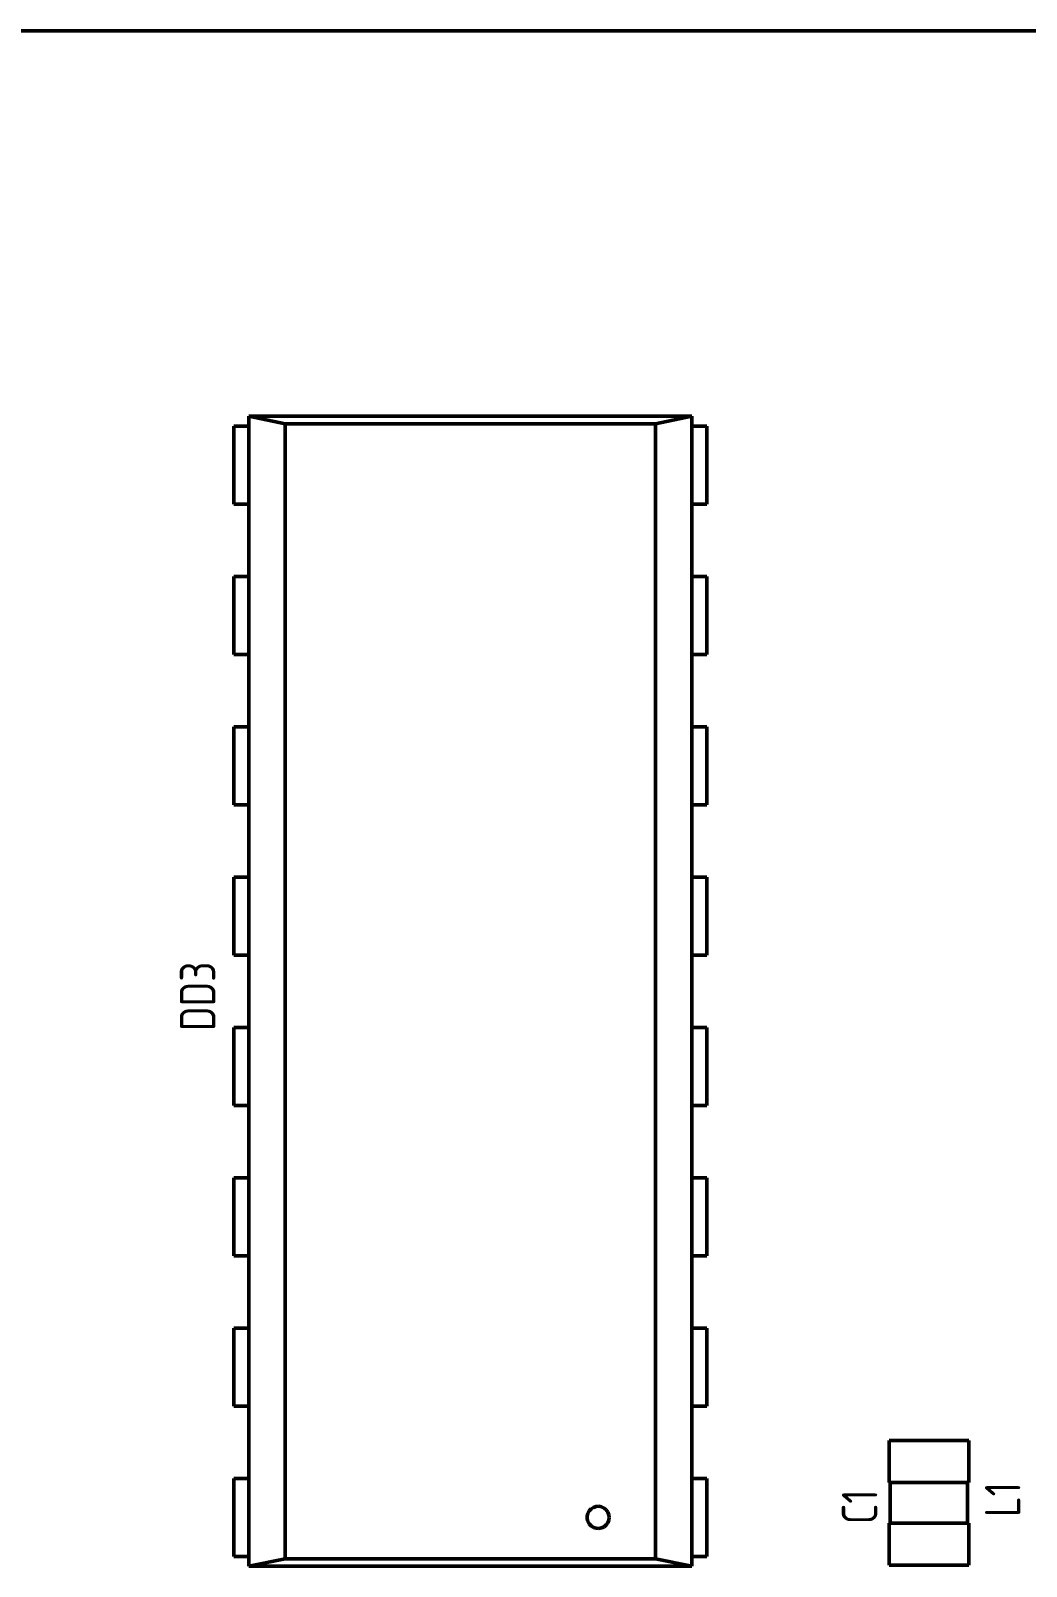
# Paper-space layout 'Layout1' of a CAD drawing. Extents: x -70 to 840, y -1 to 593.
# Drawn here: x 153.1 to 186.7, y 440.8 to 492.7 of the extents above; entities that cross this region are included whole.
import ezdxf

# ---------------------------------------------------------------- set-up
doc = ezdxf.new("R2010")
doc.units = 0
doc.header["$MEASUREMENT"] = 0
doc.layers.get('0').update_dxf_attribs({"linetype": 'CONTINUOUS', "lineweight": 15})
doc.layers.get('DEFPOINTS').update_dxf_attribs({"linetype": 'CONTINUOUS'})
doc.layers.add('Основная', color=7, linetype='CONTINUOUS', lineweight=50)
doc.styles.add('GOST type A0', font='', dxfattribs={"oblique": 15, "height": 3.5})
doc.styles.get('GOST type A0').set_extended_font_data('GOST type A')
doc.dimstyles.new('GOST type A', dxfattribs={"dimtxt": 3.5, "dimasz": 3, "dimexe": 2, "dimexo": 0, "dimgap": 1, "dimtad": 1, "dimtoh": 1, "dimtxsty": 'GOST type A0', "dimcen": 0, "dimazin": 2, "dimtfac": 1, "dimtmove": 0, "dimatfit": 3, "dimfxl": 1, "dimarcsym": 0})

# ---------------------------------------------------------------- blocks, each defined once
blk = doc.blocks.new('*D14')
at = {"color": 0, "lineweight": -2, "transparency": 16777216}
for p, q in [((114.456, 487.715), (114.456, 504.715)), ((344.456, 487.715), (344.456, 504.715)), ((117.456, 502.715), (341.456, 502.715))]:
    blk.add_line(p, q, dxfattribs=at)
at = {"color": 0, "transparency": 16777216}
for points in [[(117.456, 503.215), (117.456, 502.215), (114.456, 502.715)], [(341.456, 503.215), (341.456, 502.215), (344.456, 502.715)]]:
    blk.add_solid(points, dxfattribs=at)
at = {"layer": 'DEFPOINTS', "color": 0, "transparency": 16777216}
for p in [(344.456, 502.715), (114.456, 487.715), (344.456, 487.715)]:
    blk.add_point(p, dxfattribs=at)
at = {"color": 0, "transparency": 16777216, "insert": (229.456, 505.465), "char_height": 3.5, "attachment_point": 5, "style": 'GOST type A0'}
blk.add_mtext('115*', dxfattribs=at)
blk = doc.blocks.new('*D15')
at = {"color": 0, "lineweight": -2, "transparency": 16777216}
for p, q in [((92.256, 447.715), (92.256, 514.715)), ((349.456, 492.715), (349.456, 514.715)), ((95.256, 512.715), (346.456, 512.715))]:
    blk.add_line(p, q, dxfattribs=at)
at = {"color": 0, "transparency": 16777216}
for points in [[(95.256, 513.215), (95.256, 512.215), (92.256, 512.715)], [(346.456, 513.215), (346.456, 512.215), (349.456, 512.715)]]:
    blk.add_solid(points, dxfattribs=at)
at = {"layer": 'DEFPOINTS', "color": 0, "transparency": 16777216}
for p in [(349.456, 512.715), (349.456, 492.715), (92.256, 447.715)]:
    blk.add_point(p, dxfattribs=at)
at = {"color": 0, "transparency": 16777216, "insert": (220.856, 515.727), "char_height": 3.5, "attachment_point": 5, "style": 'GOST type A0'}
blk.add_mtext('128,6*', dxfattribs=at)

psp = doc.layouts.get("Layout1")

# ---------------------------------------------------------------- linework, layer by layer
at = {"layer": 'Основная'}
for p, q in [((349.456, 492.715), (109.456, 492.715)), ((175.44, 479.687), (160.478, 479.687)), ((160.478, 479.687), (160.478, 479.355)), ((160.478, 479.687), (160.478, 440.823)), ((161.698, 479.431), (160.478, 479.687)), ((175.44, 479.687), (160.478, 479.687)), ((175.44, 479.687), (160.478, 479.687)), ((160.478, 479.687), (160.478, 479.355)), ((160.478, 479.687), (160.478, 440.823)), ((161.698, 479.431), (160.478, 479.687)), ((175.44, 479.687), (160.478, 479.687)), ((175.44, 479.687), (174.22, 479.431)), ((175.44, 479.687), (174.22, 479.431)), ((175.44, 479.355), (175.44, 479.687)), ((175.44, 479.687), (175.44, 440.823)), ((175.44, 479.355), (175.44, 479.687)), ((175.44, 479.687), (175.44, 440.823)), ((160.478, 479.355), (159.968, 479.355)), ((159.968, 479.355), (159.968, 476.715)), ((160.478, 479.355), (159.968, 479.355)), ((159.968, 476.715), (159.968, 479.355)), ((160.478, 479.355), (159.968, 479.355)), ((159.968, 479.355), (159.968, 476.715)), ((160.478, 479.355), (159.968, 479.355)), ((159.968, 476.715), (159.968, 479.355)), ((161.698, 479.431), (161.698, 441.079)), ((174.22, 479.431), (161.698, 479.431)), ((161.698, 479.431), (161.698, 441.079)), ((174.22, 479.431), (161.698, 479.431)), ((174.22, 479.431), (174.22, 441.079)), ((174.22, 479.431), (174.22, 441.079)), ((175.95, 479.355), (175.44, 479.355)), ((175.95, 479.355), (175.44, 479.355)), ((175.95, 479.355), (175.44, 479.355)), ((175.95, 479.355), (175.44, 479.355)), ((175.95, 476.715), (175.95, 479.355)), ((175.95, 479.355), (175.95, 476.715)), ((175.95, 476.715), (175.95, 479.355)), ((175.95, 479.355), (175.95, 476.715)), ((159.968, 476.715), (160.478, 476.715)), ((160.478, 476.715), (159.968, 476.715)), ((159.968, 476.715), (160.478, 476.715)), ((160.478, 476.715), (159.968, 476.715)), ((160.478, 476.715), (160.478, 474.275)), ((160.478, 476.715), (160.478, 474.275)), ((175.44, 474.275), (175.44, 476.715)), ((175.44, 476.715), (175.95, 476.715)), ((175.95, 476.715), (175.44, 476.715)), ((175.44, 474.275), (175.44, 476.715)), ((175.44, 476.715), (175.95, 476.715)), ((175.95, 476.715), (175.44, 476.715)), ((160.478, 474.275), (159.968, 474.275)), ((159.968, 474.275), (159.968, 471.635)), ((160.478, 474.275), (159.968, 474.275)), ((159.968, 471.635), (159.968, 474.275)), ((160.478, 474.275), (159.968, 474.275)), ((159.968, 474.275), (159.968, 471.635)), ((160.478, 474.275), (159.968, 474.275)), ((159.968, 471.635), (159.968, 474.275)), ((175.95, 474.275), (175.44, 474.275)), ((175.95, 474.275), (175.44, 474.275)), ((175.95, 474.275), (175.44, 474.275)), ((175.95, 474.275), (175.44, 474.275)), ((175.95, 471.635), (175.95, 474.275)), ((175.95, 474.275), (175.95, 471.635)), ((175.95, 471.635), (175.95, 474.275)), ((175.95, 474.275), (175.95, 471.635)), ((159.968, 471.635), (160.478, 471.635)), ((160.478, 471.635), (159.968, 471.635)), ((159.968, 471.635), (160.478, 471.635)), ((160.478, 471.635), (159.968, 471.635)), ((160.478, 471.635), (160.478, 469.195)), ((160.478, 471.635), (160.478, 469.195)), ((175.44, 469.195), (175.44, 471.635)), ((175.44, 471.635), (175.95, 471.635)), ((175.95, 471.635), (175.44, 471.635)), ((175.44, 469.195), (175.44, 471.635)), ((175.44, 471.635), (175.95, 471.635)), ((175.95, 471.635), (175.44, 471.635)), ((160.478, 469.195), (159.968, 469.195)), ((159.968, 469.195), (159.968, 466.555)), ((160.478, 469.195), (159.968, 469.195)), ((159.968, 469.195), (159.968, 466.555)), ((160.478, 469.195), (159.968, 469.195)), ((159.968, 469.195), (159.968, 466.555)), ((160.478, 469.195), (159.968, 469.195)), ((159.968, 469.195), (159.968, 466.555)), ((175.95, 469.195), (175.44, 469.195)), ((175.95, 469.195), (175.44, 469.195)), ((175.95, 469.195), (175.44, 469.195)), ((175.95, 469.195), (175.44, 469.195)), ((175.95, 466.555), (175.95, 469.195)), ((175.95, 469.195), (175.95, 466.555)), ((175.95, 466.555), (175.95, 469.195)), ((175.95, 469.195), (175.95, 466.555)), ((159.968, 466.555), (160.478, 466.555)), ((160.478, 466.555), (159.968, 466.555)), ((159.968, 466.555), (160.478, 466.555)), ((160.478, 466.555), (159.968, 466.555)), ((160.478, 466.555), (160.478, 464.115)), ((160.478, 466.555), (160.478, 464.115)), ((175.44, 464.115), (175.44, 466.555)), ((175.44, 466.555), (175.95, 466.555)), ((175.95, 466.555), (175.44, 466.555)), ((175.44, 464.115), (175.44, 466.555)), ((175.44, 466.555), (175.95, 466.555)), ((175.95, 466.555), (175.44, 466.555)), ((160.478, 464.115), (159.968, 464.115)), ((159.968, 464.115), (159.968, 461.475)), ((160.478, 464.115), (159.968, 464.115)), ((159.968, 461.475), (159.968, 464.115)), ((160.478, 464.115), (159.968, 464.115)), ((159.968, 464.115), (159.968, 461.475)), ((160.478, 464.115), (159.968, 464.115)), ((159.968, 461.475), (159.968, 464.115)), ((175.95, 464.115), (175.44, 464.115)), ((175.95, 464.115), (175.44, 464.115)), ((175.95, 464.115), (175.44, 464.115)), ((175.95, 464.115), (175.44, 464.115)), ((175.95, 461.475), (175.95, 464.115)), ((175.95, 464.115), (175.95, 461.475)), ((175.95, 461.475), (175.95, 464.115)), ((175.95, 464.115), (175.95, 461.475)), ((159.968, 461.475), (160.478, 461.475)), ((160.478, 461.475), (159.968, 461.475)), ((159.968, 461.475), (160.478, 461.475)), ((160.478, 461.475), (159.968, 461.475)), ((160.478, 461.475), (160.478, 459.035)), ((160.478, 461.475), (160.478, 459.035)), ((175.44, 459.035), (175.44, 461.475)), ((175.44, 461.475), (175.95, 461.475)), ((175.95, 461.475), (175.44, 461.475)), ((175.44, 459.035), (175.44, 461.475)), ((175.44, 461.475), (175.95, 461.475)), ((175.95, 461.475), (175.44, 461.475)), ((160.478, 459.035), (159.968, 459.035)), ((159.968, 459.035), (159.968, 456.395)), ((160.478, 459.035), (159.968, 459.035)), ((159.968, 456.395), (159.968, 459.035)), ((160.478, 459.035), (159.968, 459.035)), ((159.968, 459.035), (159.968, 456.395)), ((160.478, 459.035), (159.968, 459.035)), ((159.968, 456.395), (159.968, 459.035)), ((175.95, 459.035), (175.44, 459.035)), ((175.95, 459.035), (175.44, 459.035)), ((175.95, 459.035), (175.44, 459.035)), ((175.95, 459.035), (175.44, 459.035)), ((175.95, 456.395), (175.95, 459.035)), ((175.95, 459.035), (175.95, 456.395)), ((175.95, 456.395), (175.95, 459.035)), ((175.95, 459.035), (175.95, 456.395)), ((159.968, 456.395), (160.478, 456.395)), ((160.478, 456.395), (159.968, 456.395)), ((159.968, 456.395), (160.478, 456.395)), ((160.478, 456.395), (159.968, 456.395)), ((160.478, 456.395), (160.478, 453.955)), ((160.478, 456.395), (160.478, 453.955)), ((175.44, 453.955), (175.44, 456.395)), ((175.44, 456.395), (175.95, 456.395)), ((175.95, 456.395), (175.44, 456.395)), ((175.44, 453.955), (175.44, 456.395)), ((175.44, 456.395), (175.95, 456.395)), ((175.95, 456.395), (175.44, 456.395)), ((160.478, 453.955), (159.968, 453.955)), ((159.968, 453.955), (159.968, 451.315)), ((160.478, 453.955), (159.968, 453.955)), ((159.968, 453.955), (159.968, 451.315)), ((160.478, 453.955), (159.968, 453.955)), ((159.968, 453.955), (159.968, 451.315)), ((160.478, 453.955), (159.968, 453.955)), ((159.968, 453.955), (159.968, 451.315)), ((175.95, 453.955), (175.44, 453.955)), ((175.95, 453.955), (175.44, 453.955)), ((175.95, 453.955), (175.44, 453.955)), ((175.95, 453.955), (175.44, 453.955)), ((175.95, 451.315), (175.95, 453.955)), ((175.95, 453.955), (175.95, 451.315)), ((175.95, 451.315), (175.95, 453.955)), ((175.95, 453.955), (175.95, 451.315)), ((159.968, 451.315), (160.478, 451.315)), ((160.478, 451.315), (159.968, 451.315)), ((159.968, 451.315), (160.478, 451.315)), ((160.478, 451.315), (159.968, 451.315)), ((160.478, 451.315), (160.478, 448.875)), ((160.478, 451.315), (160.478, 448.875)), ((175.44, 448.875), (175.44, 451.315)), ((175.44, 451.315), (175.95, 451.315)), ((175.95, 451.315), (175.44, 451.315)), ((175.44, 448.875), (175.44, 451.315)), ((175.44, 451.315), (175.95, 451.315)), ((175.95, 451.315), (175.44, 451.315)), ((160.478, 448.875), (159.968, 448.875)), ((159.968, 448.875), (159.968, 446.235)), ((160.478, 448.875), (159.968, 448.875)), ((159.968, 446.235), (159.968, 448.875)), ((160.478, 448.875), (159.968, 448.875)), ((159.968, 448.875), (159.968, 446.235)), ((160.478, 448.875), (159.968, 448.875)), ((159.968, 446.235), (159.968, 448.875)), ((175.95, 448.875), (175.44, 448.875)), ((175.95, 448.875), (175.44, 448.875)), ((175.95, 448.875), (175.44, 448.875)), ((175.95, 448.875), (175.44, 448.875)), ((175.95, 446.235), (175.95, 448.875)), ((175.95, 448.875), (175.95, 446.235)), ((175.95, 446.235), (175.95, 448.875)), ((175.95, 448.875), (175.95, 446.235)), ((159.968, 446.235), (160.478, 446.235)), ((160.478, 446.235), (159.968, 446.235)), ((159.968, 446.235), (160.478, 446.235)), ((160.478, 446.235), (159.968, 446.235)), ((160.478, 446.235), (160.478, 443.795)), ((160.478, 446.235), (160.478, 443.795)), ((175.44, 443.795), (175.44, 446.235)), ((175.44, 446.235), (175.95, 446.235)), ((175.95, 446.235), (175.44, 446.235)), ((175.44, 443.795), (175.44, 446.235)), ((175.44, 446.235), (175.95, 446.235)), ((175.95, 446.235), (175.44, 446.235)), ((184.802, 445.076), (182.11, 445.076)), ((182.11, 445.076), (182.11, 443.654)), ((182.11, 443.654), (182.11, 445.076)), ((184.802, 445.076), (182.11, 445.076)), ((184.802, 445.076), (182.11, 445.076)), ((182.11, 445.076), (182.11, 443.654)), ((182.11, 443.654), (182.11, 445.076)), ((184.802, 445.076), (182.11, 445.076)), ((184.802, 443.654), (184.802, 445.076)), ((184.802, 443.654), (184.802, 445.076)), ((184.802, 443.654), (184.802, 445.076)), ((184.802, 443.654), (184.802, 445.076)), ((160.478, 443.795), (159.968, 443.795)), ((159.968, 443.795), (159.968, 441.155)), ((160.478, 443.795), (159.968, 443.795)), ((159.968, 441.155), (159.968, 443.795)), ((160.478, 443.795), (159.968, 443.795)), ((159.968, 443.795), (159.968, 441.155)), ((160.478, 443.795), (159.968, 443.795)), ((159.968, 441.155), (159.968, 443.795)), ((175.95, 443.795), (175.44, 443.795)), ((175.95, 443.795), (175.44, 443.795)), ((175.95, 443.795), (175.44, 443.795)), ((175.95, 443.795), (175.44, 443.795)), ((175.95, 441.155), (175.95, 443.795)), ((175.95, 443.795), (175.95, 441.155)), ((175.95, 441.155), (175.95, 443.795)), ((175.95, 443.795), (175.95, 441.155)), ((182.11, 443.654), (182.148, 443.654)), ((184.802, 443.654), (182.11, 443.654)), ((182.11, 443.654), (182.148, 443.654)), ((184.802, 443.654), (182.11, 443.654)), ((182.148, 443.654), (182.148, 442.282)), ((182.148, 442.282), (182.148, 443.654)), ((182.148, 443.654), (182.148, 442.282)), ((182.148, 442.282), (182.148, 443.654)), ((184.764, 442.282), (184.764, 443.654)), ((184.764, 443.654), (184.802, 443.654)), ((184.764, 442.282), (184.764, 443.654)), ((184.764, 442.282), (184.764, 443.654)), ((184.764, 443.654), (184.802, 443.654)), ((184.764, 442.282), (184.764, 443.654)), ((171.978, 442.695), (171.932, 442.613)), ((171.978, 442.695), (171.932, 442.613)), ((172.042, 442.763), (171.978, 442.695)), ((172.042, 442.763), (171.978, 442.695)), ((172.12, 442.813), (172.042, 442.763)), ((172.12, 442.813), (172.042, 442.763)), ((172.21, 442.843), (172.12, 442.813)), ((172.21, 442.843), (172.12, 442.813)), ((172.304, 442.849), (172.21, 442.843)), ((172.304, 442.849), (172.21, 442.843)), ((172.396, 442.831), (172.304, 442.849)), ((172.396, 442.831), (172.304, 442.849)), ((172.48, 442.791), (172.396, 442.831)), ((172.48, 442.791), (172.396, 442.831)), ((172.552, 442.731), (172.48, 442.791)), ((172.552, 442.731), (172.48, 442.791)), ((172.608, 442.655), (172.552, 442.731)), ((172.608, 442.655), (172.552, 442.731)), ((172.642, 442.567), (172.608, 442.655)), ((172.642, 442.567), (172.608, 442.655)), ((171.932, 442.613), (171.908, 442.521)), ((171.932, 442.613), (171.908, 442.521)), ((171.908, 442.427), (171.908, 442.521)), ((171.908, 442.427), (171.908, 442.521)), ((171.932, 442.337), (171.908, 442.427)), ((171.932, 442.337), (171.908, 442.427)), ((171.978, 442.255), (171.932, 442.337)), ((171.978, 442.255), (171.932, 442.337)), ((172.042, 442.187), (171.978, 442.255)), ((172.042, 442.187), (171.978, 442.255)), ((172.12, 442.137), (172.042, 442.187)), ((172.12, 442.137), (172.042, 442.187)), ((172.21, 442.107), (172.12, 442.137)), ((172.21, 442.107), (172.12, 442.137)), ((172.48, 442.159), (172.396, 442.119)), ((172.48, 442.159), (172.396, 442.119)), ((172.552, 442.219), (172.48, 442.159)), ((172.552, 442.219), (172.48, 442.159)), ((172.608, 442.295), (172.552, 442.219)), ((172.608, 442.295), (172.552, 442.219)), ((172.642, 442.381), (172.608, 442.295)), ((172.642, 442.381), (172.608, 442.295)), ((172.654, 442.475), (172.642, 442.567)), ((172.654, 442.475), (172.642, 442.567)), ((172.654, 442.475), (172.642, 442.381)), ((172.654, 442.475), (172.642, 442.381)), ((182.148, 442.282), (182.11, 442.282)), ((182.11, 442.282), (182.11, 440.86)), ((182.11, 440.86), (182.11, 442.282)), ((184.802, 442.282), (182.11, 442.282)), ((182.148, 442.282), (182.11, 442.282)), ((182.11, 442.282), (182.11, 440.86)), ((182.11, 440.86), (182.11, 442.282)), ((184.802, 442.282), (182.11, 442.282)), ((184.802, 442.282), (184.764, 442.282)), ((184.802, 442.282), (184.764, 442.282)), ((184.802, 440.86), (184.802, 442.282)), ((184.802, 440.86), (184.802, 442.282)), ((184.802, 440.86), (184.802, 442.282)), ((184.802, 440.86), (184.802, 442.282)), ((172.304, 442.101), (172.21, 442.107)), ((172.304, 442.101), (172.21, 442.107)), ((172.396, 442.119), (172.304, 442.101)), ((172.396, 442.119), (172.304, 442.101)), ((159.968, 441.155), (160.478, 441.155)), ((160.478, 441.155), (159.968, 441.155)), ((159.968, 441.155), (160.478, 441.155)), ((160.478, 441.155), (159.968, 441.155)), ((160.478, 441.155), (160.478, 440.823)), ((160.478, 441.155), (160.478, 440.823)), ((175.44, 440.823), (175.44, 441.155)), ((175.44, 441.155), (175.95, 441.155)), ((175.95, 441.155), (175.44, 441.155)), ((175.44, 440.823), (175.44, 441.155)), ((175.44, 441.155), (175.95, 441.155)), ((175.95, 441.155), (175.44, 441.155)), ((161.698, 441.079), (160.478, 440.823)), ((161.698, 441.079), (160.478, 440.823)), ((160.478, 440.823), (175.44, 440.823)), ((175.44, 440.823), (160.478, 440.823)), ((160.478, 440.823), (175.44, 440.823)), ((175.44, 440.823), (160.478, 440.823)), ((174.22, 441.079), (161.698, 441.079)), ((174.22, 441.079), (161.698, 441.079)), ((175.44, 440.823), (174.22, 441.079)), ((175.44, 440.823), (174.22, 441.079)), ((182.11, 440.86), (184.802, 440.86)), ((184.802, 440.86), (182.11, 440.86)), ((182.11, 440.86), (184.802, 440.86)), ((184.802, 440.86), (182.11, 440.86))]:
    psp.add_line(p, q, dxfattribs=at)

# ---------------------------------------------------------------- texts
at = {"layer": 'Основная', "style": 'GOST type A0'}
for s, p in [('DD3', (159.344, 458.911)), ('C1', (181.714, 442.244)), ('L1', (186.549, 442.489))]:
    psp.add_text(s, height=1.2, rotation=90, dxfattribs=at).set_placement(p)

# ---------------------------------------------------------------- dimensions: what is measured, and where the dimension line sits
for base, p1, p2, text, picture, middle in [((349.456, 512.715), (92.256, 447.715), (349.456, 492.715), '128,6*', '*D15', (220.856, 515.727)), ((344.456, 502.715), (114.456, 487.715), (344.456, 487.715), '115*', '*D14', (229.456, 505.465))]:
    dim = psp.add_linear_dim(base=base, p1=p1, p2=p2, text=text, dimstyle='GOST type A')
    dim.commit()
    dim.dimension.update_dxf_attribs({"geometry": picture, "text_midpoint": middle})

doc.saveas('drawing.dxf')
